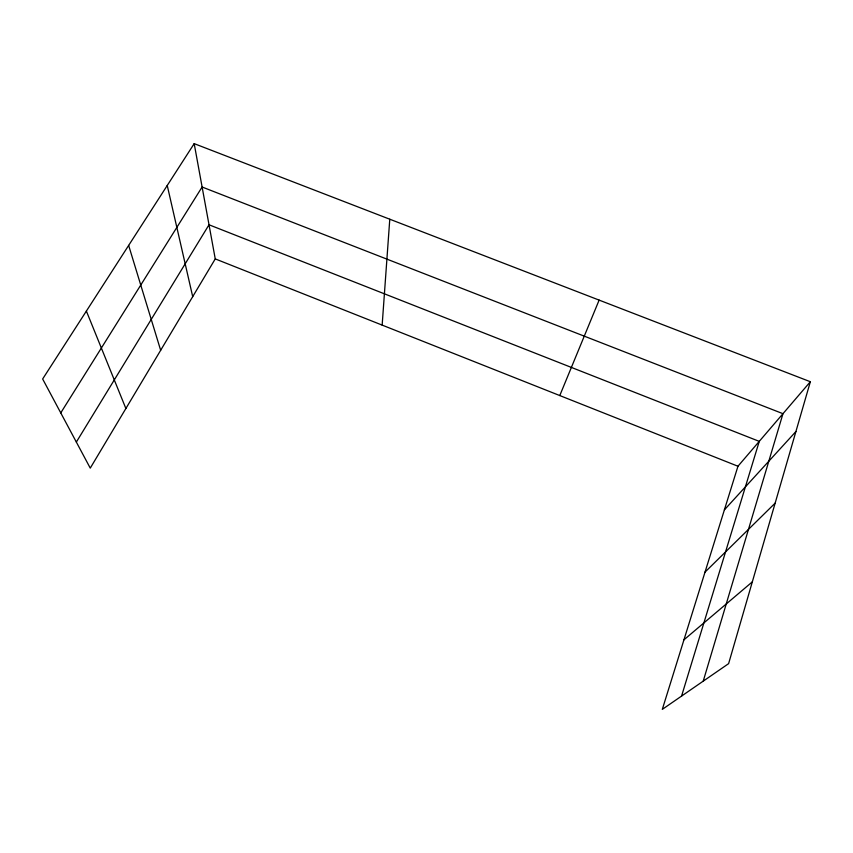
<?xml version="1.0" encoding="UTF-8"?>
<svg xmlns="http://www.w3.org/2000/svg" width="853" height="853" viewBox="0 0 853 853"><rect width="100%" height="100%" fill="white"/><g stroke="black" fill="none" stroke-linecap="round" stroke-linejoin="round"><path stroke-width="1.28" d="M382.155 325.11L389.778 219.221M810.35 381.728L728.611 663.645L662.312 709.365L737.962 466.239L810.35 381.728L194.185 143.635L42.65 378.988L90.258 468.126L215.255 258.907L194.185 143.635M703.224 681.152L782.969 413.694L202.108 187.01L60.766 412.895M681.558 696.101L759.266 441.374L209.017 224.776L76.343 442.067M559.781 395.568L599.126 300.107M724.368 509.902L795.902 431.543M705.015 572.118L775.153 503.131M683.946 639.825L752.314 581.874M215.255 258.907L737.962 466.239M86.377 311.068L125.881 408.512M128.654 245.408L160.663 350.284M167.241 185.474L192.703 296.641"/></g></svg>
